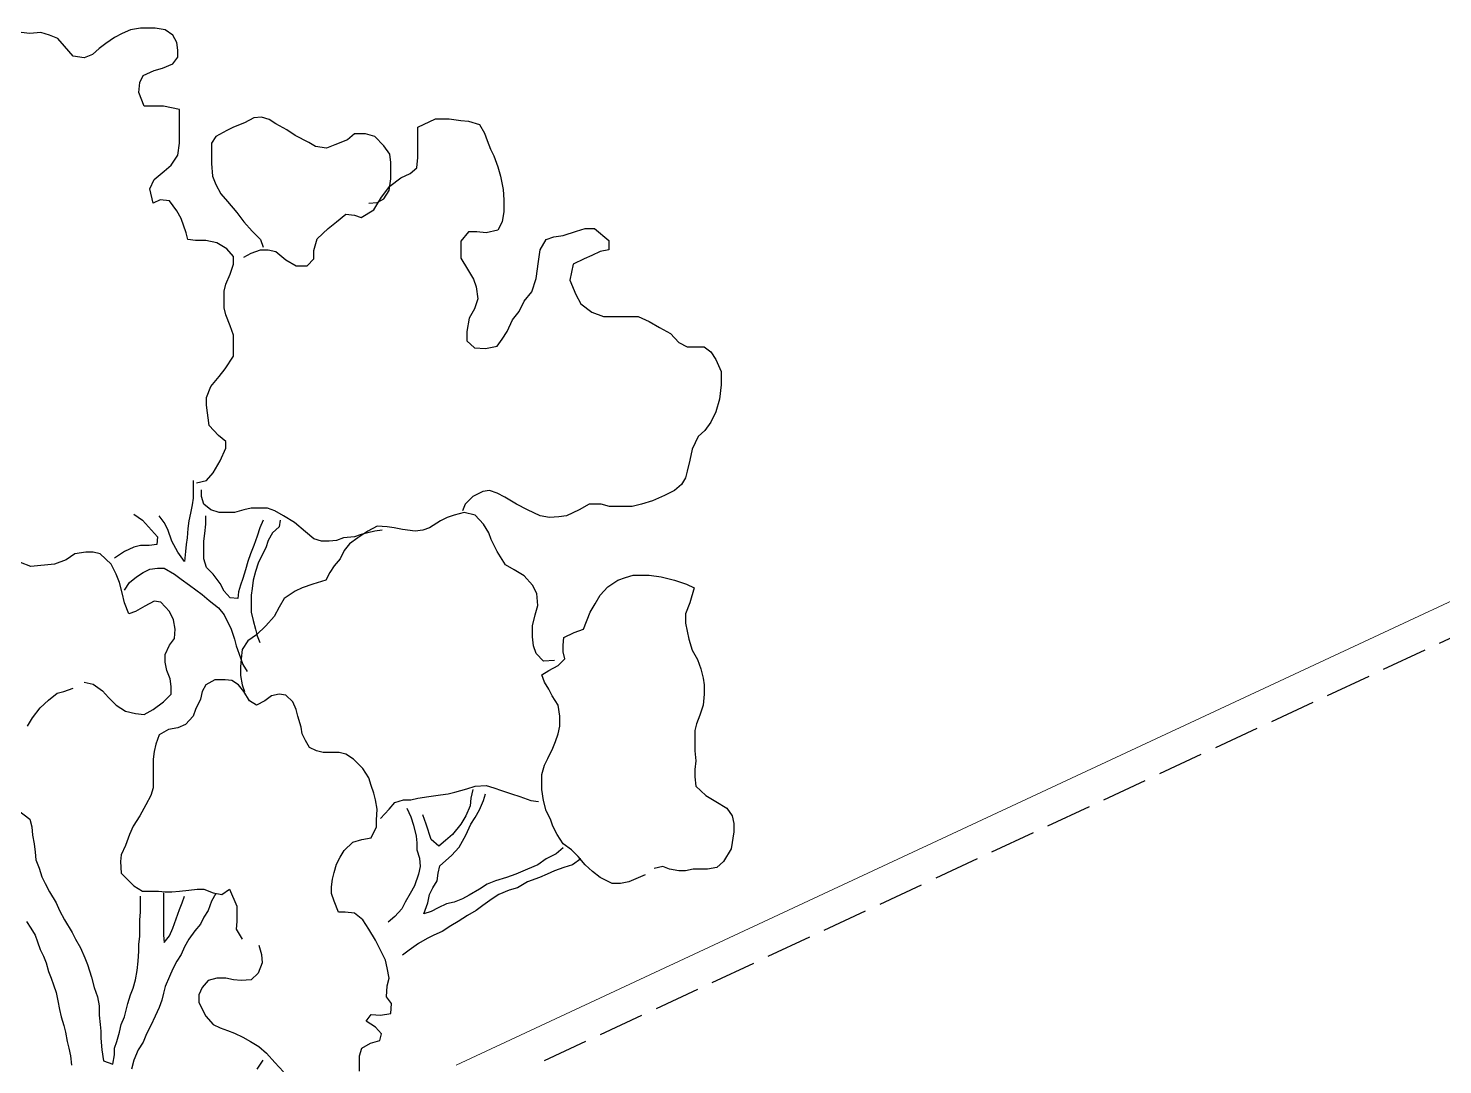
# Model space of a CAD drawing. Header units: millimetres. Extents: x 0 to 1200, y 0 to 841.
# Drawn here: x 569.4 to 631.3, y 699.7 to 745.1 of the extents above; entities that cross this region are included whole.
import ezdxf

# ---------------------------------------------------------------- set-up
doc = ezdxf.new("R2010")
doc.units = ezdxf.units.MM
doc.linetypes.add('VERDECKT2_S2', pattern=[2.7, 2, -0.7])
doc.layers.add('Standard', color=7, linetype='Continuous', lineweight=25)

msp = doc.modelspace()

# ---------------------------------------------------------------- linework, layer by layer
at = {"layer": 'Standard', "color": 7, "linetype": 'Continuous', "lineweight": -3}
for p, q in [((573.898, 744.977), (573.528, 744.828)), ((574.341, 745.051), (573.898, 744.977)), ((574.97, 745.051), (574.341, 745.051)), ((575.413, 744.977), (574.97, 745.051)), ((575.746, 744.756), (575.413, 744.977)), ((569.5, 744.828), (568.873, 744.902)), ((569.981, 744.866), (569.5, 744.828)), ((570.351, 744.756), (569.981, 744.866)), ((570.72, 744.607), (570.351, 744.756)), ((571.016, 744.275), (570.72, 744.607)), ((572.826, 744.385), (572.531, 744.164)), ((573.196, 744.643), (572.826, 744.385)), ((573.528, 744.828), (573.196, 744.643)), ((575.931, 744.423), (575.746, 744.756)), ((575.968, 744.09), (575.931, 744.423)), ((571.385, 743.831), (571.016, 744.275)), ((571.866, 743.757), (571.385, 743.831)), ((572.235, 743.906), (571.866, 743.757)), ((572.531, 744.164), (572.235, 743.906)), ((575.746, 743.498), (575.968, 743.795)), ((575.968, 743.795), (575.968, 744.09)), ((574.453, 742.981), (574.933, 743.203)), ((574.933, 743.203), (575.303, 743.314)), ((575.303, 743.314), (575.746, 743.498)), ((574.267, 742.243), (574.304, 742.684)), ((574.304, 742.684), (574.453, 742.981)), ((574.49, 741.651), (574.267, 742.243)), ((574.933, 741.651), (574.49, 741.651)), ((575.339, 741.651), (574.933, 741.651)), ((576.042, 741.503), (575.339, 741.651)), ((576.042, 741.134), (576.042, 741.503)), ((576.042, 740.69), (576.042, 741.134)), ((576.042, 740.024), (576.042, 740.69)), ((578.407, 740.726), (578.111, 740.578)), ((578.887, 740.911), (578.407, 740.726)), ((579.295, 741.134), (578.887, 740.911)), ((579.627, 741.17), (579.295, 741.134)), ((579.96, 741.059), (579.627, 741.17)), ((580.254, 740.875), (579.96, 741.059)), ((580.736, 740.616), (580.254, 740.875)), ((586.464, 740.726), (587.239, 741.095)), ((586.464, 740.319), (586.464, 740.726)), ((587.239, 741.095), (587.831, 741.095)), ((587.831, 741.095), (588.349, 741.023)), ((588.349, 741.023), (588.682, 740.985)), ((588.682, 740.985), (589.161, 740.839)), ((589.161, 740.839), (589.384, 740.468)), ((575.968, 739.507), (576.042, 740.024)), ((577.631, 740.319), (577.446, 740.024)), ((577.446, 740.024), (577.446, 739.655)), ((578.111, 740.578), (577.631, 740.319)), ((581.105, 740.357), (580.736, 740.616)), ((581.697, 740.063), (581.105, 740.357)), ((581.992, 739.876), (581.697, 740.063)), ((583.396, 740.173), (582.842, 739.95)), ((583.692, 740.432), (583.396, 740.173)), ((584.173, 740.432), (583.692, 740.432)), ((584.579, 740.319), (584.173, 740.432)), ((584.985, 739.914), (584.579, 740.319)), ((586.464, 739.988), (586.464, 740.319)), ((589.384, 740.468), (589.494, 740.137)), ((589.494, 740.137), (589.642, 739.766)), ((575.672, 739.064), (575.968, 739.507)), ((577.446, 739.655), (577.446, 739.138)), ((582.472, 739.802), (581.992, 739.876)), ((582.842, 739.95), (582.472, 739.802)), ((585.245, 739.545), (584.985, 739.914)), ((585.281, 739.174), (585.245, 739.545)), ((586.427, 738.953), (586.464, 739.397)), ((586.464, 739.397), (586.464, 739.988)), ((589.642, 739.766), (589.79, 739.471)), ((589.79, 739.471), (589.974, 738.989)), ((574.933, 738.436), (575.376, 738.805)), ((575.376, 738.805), (575.672, 739.064)), ((577.446, 739.138), (577.483, 738.584)), ((585.281, 738.879), (585.281, 739.174)), ((585.281, 738.472), (585.281, 738.879)), ((586.131, 738.695), (586.427, 738.953)), ((589.974, 738.989), (590.086, 738.584)), ((574.749, 738.029), (574.933, 738.436)), ((577.483, 738.584), (577.631, 738.213)), ((577.631, 738.213), (577.852, 737.808)), ((585.208, 737.954), (585.281, 738.472)), ((585.245, 738.139), (585.724, 738.51)), ((585.724, 738.51), (586.131, 738.695)), ((590.086, 738.584), (590.196, 737.993)), ((574.896, 737.401), (574.749, 738.029)), ((575.192, 737.547), (574.896, 737.401)), ((575.599, 737.511), (575.192, 737.547)), ((577.852, 737.808), (578.148, 737.475)), ((584.542, 737.106), (584.875, 737.66)), ((584.689, 737.437), (584.985, 737.585)), ((584.875, 737.66), (585.245, 738.139)), ((584.985, 737.585), (585.208, 737.954)), ((590.196, 737.993), (590.233, 737.547)), ((590.233, 737.547), (590.233, 737.032)), ((575.931, 737.068), (575.599, 737.511)), ((576.115, 736.735), (575.931, 737.068)), ((578.148, 737.475), (578.556, 736.994)), ((578.556, 736.994), (578.85, 736.586)), ((582.916, 736.586), (583.322, 736.919)), ((583.322, 736.919), (583.692, 736.883)), ((583.987, 736.771), (584.542, 737.106)), ((584.32, 737.401), (584.689, 737.437)), ((590.233, 737.032), (590.16, 736.586)), ((576.338, 736.107), (576.115, 736.735)), ((578.85, 736.586), (579.22, 736.181)), ((582.066, 735.848), (582.546, 736.292)), ((582.546, 736.292), (582.916, 736.586)), ((583.692, 736.883), (583.987, 736.771)), ((590.16, 736.586), (589.974, 736.217)), ((593.412, 736.181), (593.781, 736.292)), ((593.781, 736.292), (594.189, 736.292)), ((594.189, 736.292), (594.816, 735.774)), ((576.411, 735.812), (576.338, 736.107)), ((576.744, 735.774), (576.411, 735.812)), ((577.188, 735.774), (576.744, 735.774)), ((577.668, 735.664), (577.188, 735.774)), ((579.22, 736.181), (579.589, 735.812)), ((579.589, 735.812), (579.701, 735.479)), ((581.918, 735.331), (582.066, 735.848)), ((588.682, 736.143), (588.349, 735.738)), ((588.349, 735.738), (588.349, 735.405)), ((589.051, 736.143), (588.682, 736.143)), ((589.457, 736.107), (589.051, 736.143)), ((589.974, 736.217), (589.457, 736.107)), ((591.823, 735.367), (592.081, 735.812)), ((592.081, 735.812), (592.414, 735.923)), ((592.414, 735.923), (592.821, 735.995)), ((592.821, 735.995), (593.412, 736.181)), ((594.816, 735.774), (594.816, 735.367)), ((578.111, 735.405), (577.668, 735.664)), ((578.407, 735.072), (578.111, 735.405)), ((578.407, 734.739), (578.407, 735.072)), ((578.85, 735.036), (579.183, 735.221)), ((579.183, 735.221), (579.589, 735.367)), ((579.589, 735.367), (579.922, 735.367)), ((579.922, 735.367), (580.254, 735.293)), ((580.254, 735.293), (580.699, 734.926)), ((581.918, 734.962), (581.918, 735.331)), ((588.349, 735.405), (588.349, 734.998)), ((591.748, 734.852), (591.823, 735.367)), ((594.077, 735.108), (593.744, 734.962)), ((594.446, 735.293), (594.077, 735.108)), ((594.816, 735.367), (594.446, 735.293)), ((578.26, 734.296), (578.407, 734.739)), ((580.699, 734.926), (581.142, 734.665)), ((581.142, 734.665), (581.622, 734.665)), ((581.622, 734.665), (581.918, 734.962)), ((588.349, 734.998), (588.645, 734.516)), ((588.645, 734.516), (588.903, 734.075)), ((591.638, 734.111), (591.748, 734.852)), ((593.264, 734.739), (593.116, 734.037)), ((593.744, 734.962), (593.264, 734.739)), ((578, 733.558), (578.074, 733.853)), ((578.074, 733.853), (578.26, 734.296)), ((588.903, 734.075), (589.014, 733.742)), ((591.453, 733.52), (591.638, 734.111)), ((593.116, 734.037), (593.375, 733.409)), ((578, 733.261), (578, 733.558)), ((578, 732.818), (578, 733.261)), ((589.088, 733.225), (588.94, 732.782)), ((589.014, 733.742), (589.088, 733.225)), ((591.121, 733.112), (591.453, 733.52)), ((593.375, 733.409), (593.597, 733.002)), ((578.074, 732.523), (578, 732.818)), ((588.94, 732.782), (588.718, 732.374)), ((590.603, 732.3), (590.899, 732.671)), ((590.899, 732.671), (591.121, 733.112)), ((593.597, 733.002), (594.077, 732.633)), ((594.077, 732.633), (594.595, 732.449)), ((578.26, 732.041), (578.074, 732.523)), ((578.407, 731.634), (578.26, 732.041)), ((588.718, 732.374), (588.607, 731.783)), ((590.382, 731.783), (590.603, 732.3)), ((594.595, 732.449), (595.111, 732.449)), ((595.111, 732.449), (595.63, 732.449)), ((595.63, 732.449), (596.11, 732.449)), ((596.11, 732.449), (596.589, 732.226)), ((596.589, 732.226), (597.034, 731.969)), ((597.034, 731.969), (597.514, 731.708)), ((578.407, 731.155), (578.407, 731.634)), ((588.607, 731.783), (588.607, 731.375)), ((588.607, 731.375), (588.94, 731.081)), ((589.937, 731.155), (590.16, 731.45)), ((590.16, 731.45), (590.382, 731.783)), ((597.514, 731.708), (597.884, 731.303)), ((578.407, 730.712), (578.407, 731.155)), ((588.94, 731.081), (589.421, 731.045)), ((589.421, 731.045), (589.937, 731.155)), ((597.884, 731.303), (598.253, 731.119)), ((598.253, 731.119), (598.549, 731.119)), ((598.549, 731.119), (598.992, 731.119)), ((598.992, 731.119), (599.288, 730.896)), ((599.288, 730.896), (599.51, 730.563)), ((577.779, 729.825), (578.037, 730.156)), ((578.037, 730.156), (578.407, 730.712)), ((599.51, 730.563), (599.731, 730.046)), ((577.409, 729.38), (577.779, 729.825)), ((599.731, 730.046), (599.731, 729.454)), ((577.225, 728.9), (577.409, 729.38)), ((577.225, 728.567), (577.225, 728.9)), ((599.731, 729.454), (599.657, 728.826)), ((577.335, 727.681), (577.225, 728.567)), ((599.51, 728.273), (599.288, 727.827)), ((599.657, 728.826), (599.51, 728.273)), ((577.742, 727.238), (577.335, 727.681)), ((599.288, 727.827), (599.029, 727.46)), ((578.074, 726.979), (577.742, 727.238)), ((598.734, 727.199), (598.475, 726.646)), ((599.029, 727.46), (598.734, 727.199)), ((577.816, 726.128), (578.074, 726.684)), ((578.074, 726.684), (578.074, 726.979)), ((598.475, 726.646), (598.365, 726.167)), ((577.521, 725.611), (577.816, 726.128)), ((598.365, 726.167), (598.253, 725.685)), ((576.633, 725.278), (576.633, 724.945)), ((576.781, 725.168), (577.225, 725.278)), ((577.225, 725.278), (577.521, 725.611)), ((598.179, 725.39), (597.994, 725.093)), ((598.253, 725.685), (598.179, 725.39)), ((576.633, 724.945), (576.633, 724.504)), ((577.003, 724.576), (577.003, 724.871)), ((577.113, 724.243), (577.003, 724.576)), ((588.866, 724.576), (588.533, 724.243)), ((589.309, 724.799), (588.866, 724.576)), ((589.605, 724.835), (589.309, 724.799)), ((589.937, 724.724), (589.605, 724.835)), ((590.27, 724.54), (589.937, 724.724)), ((590.788, 724.243), (590.27, 724.54)), ((597.255, 724.614), (596.738, 724.391)), ((597.699, 724.835), (597.255, 724.614)), ((597.994, 725.093), (597.699, 724.835)), ((576.596, 724.207), (576.522, 723.838)), ((576.633, 724.504), (576.596, 724.207)), ((577.409, 723.984), (577.113, 724.243)), ((577.779, 723.874), (577.409, 723.984)), ((578.85, 723.984), (578.444, 723.874)), ((579.183, 724.058), (578.85, 723.984)), ((579.552, 724.058), (579.183, 724.058)), ((579.885, 724.058), (579.552, 724.058)), ((580.217, 723.948), (579.885, 724.058)), ((580.587, 723.728), (580.217, 723.948)), ((588.533, 724.243), (588.422, 723.948)), ((591.268, 723.984), (590.788, 724.243)), ((591.823, 723.728), (591.268, 723.984)), ((593.523, 723.984), (592.968, 723.728)), ((593.966, 724.243), (593.523, 723.984)), ((594.483, 724.243), (593.966, 724.243)), ((594.853, 724.133), (594.483, 724.243)), ((595.26, 724.133), (594.853, 724.133)), ((595.85, 724.133), (595.26, 724.133)), ((596.257, 724.243), (595.85, 724.133)), ((596.738, 724.391), (596.257, 724.243)), ((574.047, 723.8), (574.416, 723.541)), ((574.416, 723.541), (574.823, 723.098)), ((575.376, 723.431), (575.155, 723.728)), ((575.525, 723.136), (575.376, 723.431)), ((576.448, 723.505), (576.411, 723.172)), ((576.522, 723.838), (576.448, 723.505)), ((577.15, 722.951), (577.188, 723.356)), ((577.188, 723.356), (577.188, 723.728)), ((578.148, 723.874), (577.779, 723.874)), ((578.444, 723.874), (578.148, 723.874)), ((579.701, 723.541), (579.552, 723.208)), ((580.44, 723.541), (580.403, 723.246)), ((581.068, 723.431), (580.587, 723.728)), ((581.549, 723.026), (581.068, 723.431)), ((587.462, 723.505), (586.981, 723.208)), ((587.757, 723.653), (587.462, 723.505)), ((588.053, 723.764), (587.757, 723.653)), ((588.496, 723.874), (588.053, 723.764)), ((588.978, 723.764), (588.496, 723.874)), ((589.347, 723.356), (588.978, 723.764)), ((589.568, 722.987), (589.347, 723.356)), ((592.229, 723.653), (591.823, 723.728)), ((592.636, 723.689), (592.229, 723.653)), ((592.968, 723.728), (592.636, 723.689)), ((574.823, 723.098), (575.08, 722.803)), ((575.08, 722.803), (575.043, 722.47)), ((575.709, 722.616), (575.525, 723.136)), ((576.374, 722.765), (576.338, 722.47)), ((576.411, 723.172), (576.374, 722.765)), ((577.113, 722.616), (577.15, 722.951)), ((579.442, 722.839), (579.295, 722.434)), ((579.552, 723.208), (579.442, 722.839)), ((580.107, 722.987), (579.922, 722.654)), ((580.403, 723.246), (580.107, 722.987)), ((581.918, 722.729), (581.549, 723.026)), ((582.251, 722.616), (581.918, 722.729)), ((583.211, 722.765), (582.916, 722.654)), ((583.692, 722.803), (583.211, 722.765)), ((583.84, 722.765), (583.471, 722.506)), ((583.987, 722.913), (583.692, 722.803)), ((584.283, 723.062), (583.84, 722.765)), ((584.283, 722.987), (583.987, 722.913)), ((584.689, 723.282), (584.283, 723.062)), ((584.579, 723.062), (584.283, 722.987)), ((584.912, 723.098), (584.579, 723.062)), ((585.133, 723.246), (584.689, 723.282)), ((585.428, 723.208), (585.133, 723.246)), ((585.798, 723.136), (585.428, 723.208)), ((586.353, 723.062), (585.798, 723.136)), ((586.686, 723.098), (586.353, 723.062)), ((586.981, 723.208), (586.686, 723.098)), ((589.68, 722.69), (589.568, 722.987)), ((589.937, 722.175), (589.68, 722.69)), ((571.459, 722.063), (571.09, 721.804)), ((571.939, 722.137), (571.459, 722.063)), ((572.272, 722.137), (571.939, 722.137)), ((572.568, 722.063), (572.272, 722.137)), ((573.049, 721.619), (572.568, 722.063)), ((573.639, 722.175), (573.196, 721.878)), ((574.047, 722.36), (573.639, 722.175)), ((574.341, 722.434), (574.047, 722.36)), ((574.711, 722.434), (574.341, 722.434)), ((575.043, 722.47), (574.711, 722.434)), ((575.968, 722.137), (575.709, 722.616)), ((576.264, 721.73), (575.968, 722.137)), ((576.301, 722.175), (576.264, 721.73)), ((576.338, 722.47), (576.301, 722.175)), ((577.113, 722.211), (577.113, 722.616)), ((577.113, 721.842), (577.113, 722.211)), ((579.146, 722.063), (579.035, 721.73)), ((579.295, 722.434), (579.146, 722.063)), ((579.811, 722.321), (579.664, 722.027)), ((579.922, 722.654), (579.811, 722.321)), ((582.583, 722.616), (582.251, 722.616)), ((582.916, 722.654), (582.583, 722.616)), ((583.248, 722.211), (583.063, 721.842)), ((583.471, 722.506), (583.248, 722.211)), ((590.307, 721.583), (589.937, 722.175)), ((569.538, 721.509), (569.093, 721.694)), ((570.571, 721.619), (569.538, 721.509)), ((571.09, 721.804), (570.571, 721.619)), ((573.27, 721.176), (573.049, 721.619)), ((577.225, 721.473), (577.113, 721.842)), ((577.521, 721.176), (577.225, 721.473)), ((579.035, 721.73), (578.925, 721.361)), ((579.478, 721.658), (579.368, 721.286)), ((579.664, 722.027), (579.478, 721.658)), ((582.805, 721.547), (582.62, 721.25)), ((583.063, 721.842), (582.805, 721.547)), ((590.676, 721.361), (590.307, 721.583)), ((573.418, 720.807), (573.27, 721.176)), ((573.861, 720.807), (574.157, 721.066)), ((574.157, 721.066), (574.453, 721.25)), ((574.453, 721.25), (574.749, 721.399)), ((574.749, 721.399), (575.08, 721.435)), ((575.08, 721.435), (575.376, 721.435)), ((575.376, 721.435), (575.82, 721.176)), ((575.82, 721.176), (576.115, 720.956)), ((576.115, 720.956), (576.486, 720.697)), ((577.816, 720.771), (577.521, 721.176)), ((578.813, 720.992), (578.703, 720.697)), ((578.925, 721.361), (578.813, 720.992)), ((579.258, 720.917), (579.22, 720.548)), ((579.368, 721.286), (579.258, 720.917)), ((582.436, 720.917), (581.881, 720.733)), ((582.62, 721.25), (582.436, 720.917)), ((591.121, 721.102), (590.676, 721.361)), ((591.49, 720.697), (591.121, 721.102)), ((594.779, 720.623), (595.222, 720.917)), ((595.222, 720.917), (595.555, 721.028)), ((595.555, 721.028), (595.887, 721.138)), ((595.887, 721.138), (596.295, 721.138)), ((596.295, 721.138), (596.589, 721.138)), ((596.589, 721.138), (597.108, 721.066)), ((597.108, 721.066), (597.699, 720.917)), ((597.699, 720.917), (598.216, 720.733)), ((573.528, 720.364), (573.418, 720.807)), ((573.639, 719.921), (573.528, 720.364)), ((573.639, 720.474), (573.861, 720.807)), ((576.486, 720.697), (577.04, 720.29)), ((577.04, 720.29), (577.335, 720.031)), ((578, 720.436), (577.816, 720.771)), ((578.26, 720.141), (578, 720.436)), ((578.629, 720.4), (578.592, 720.105)), ((578.703, 720.697), (578.629, 720.4)), ((579.22, 720.548), (579.183, 720.251)), ((579.183, 720.251), (579.183, 719.957)), ((581.105, 720.436), (580.624, 720.105)), ((581.401, 720.584), (581.105, 720.436)), ((581.881, 720.733), (581.401, 720.584)), ((591.674, 720.326), (591.49, 720.697)), ((591.711, 719.808), (591.674, 720.326)), ((594.225, 719.882), (594.446, 720.251)), ((594.446, 720.251), (594.779, 720.623)), ((598.216, 720.733), (598.549, 720.584)), ((598.549, 720.584), (598.365, 719.921)), ((573.824, 719.439), (573.639, 719.921)), ((574.527, 719.772), (574.12, 719.549)), ((574.933, 719.995), (574.527, 719.772)), ((575.229, 719.957), (574.933, 719.995)), ((575.599, 719.549), (575.229, 719.957)), ((577.335, 720.031), (577.742, 719.698)), ((577.742, 719.698), (578, 719.403)), ((578.592, 720.105), (578.26, 720.141)), ((579.183, 719.957), (579.183, 719.513)), ((580.403, 719.734), (580.181, 719.329)), ((580.624, 720.105), (580.403, 719.734)), ((591.601, 719.403), (591.711, 719.808)), ((594.003, 719.513), (594.225, 719.882)), ((598.365, 719.921), (598.179, 719.439)), ((574.12, 719.549), (573.824, 719.439)), ((575.782, 719.18), (575.599, 719.549)), ((575.857, 718.773), (575.782, 719.18)), ((578, 719.403), (578.296, 718.773)), ((579.183, 719.513), (579.258, 719.144)), ((579.258, 719.144), (579.368, 718.773)), ((580.181, 719.329), (579.811, 718.922)), ((591.49, 718.922), (591.601, 719.403)), ((593.707, 718.773), (594.003, 719.513)), ((598.179, 719.439), (598.179, 719.032)), ((598.179, 719.032), (598.327, 718.33)), ((575.599, 718.071), (575.82, 718.368)), ((575.82, 718.368), (575.857, 718.773)), ((578.296, 718.773), (578.444, 718.33)), ((579.405, 718.517), (579.035, 718.256)), ((579.368, 718.773), (579.442, 718.478)), ((579.811, 718.922), (579.405, 718.517)), ((579.442, 718.478), (579.552, 718.181)), ((591.49, 718.442), (591.49, 718.922)), ((591.527, 718.035), (591.49, 718.442)), ((592.821, 718.071), (592.858, 718.404)), ((592.858, 718.404), (593.301, 718.627)), ((593.301, 718.627), (593.707, 718.773)), ((575.413, 717.666), (575.599, 718.071)), ((578.444, 718.33), (578.518, 718.035)), ((578.518, 718.035), (578.703, 717.518)), ((578.776, 717.887), (578.739, 717.479)), ((579.035, 718.256), (578.776, 717.887)), ((591.638, 717.702), (591.527, 718.035)), ((592.821, 717.776), (592.821, 718.071)), ((592.894, 717.479), (592.821, 717.776)), ((598.327, 718.33), (598.475, 717.851)), ((598.475, 717.851), (598.696, 717.443)), ((575.413, 717.333), (575.413, 717.666)), ((575.488, 716.964), (575.413, 717.333)), ((578.703, 717.518), (578.813, 717.223)), ((578.739, 717.479), (578.703, 717.11)), ((578.703, 717.11), (578.703, 716.741)), ((578.813, 717.223), (578.999, 716.926)), ((591.971, 717.369), (591.638, 717.702)), ((592.45, 717.405), (591.971, 717.369)), ((592.192, 716.964), (592.599, 717.185)), ((592.599, 717.185), (592.894, 717.479)), ((598.696, 717.443), (598.844, 717.038)), ((575.635, 716.593), (575.488, 716.964)), ((575.672, 716.262), (575.635, 716.593)), ((577.594, 716.557), (577.188, 716.336)), ((578.037, 716.557), (577.594, 716.557)), ((578.333, 716.519), (578.037, 716.557)), ((578.629, 716.336), (578.333, 716.519)), ((578.703, 716.741), (578.776, 716.336)), ((591.897, 716.777), (592.192, 716.964)), ((592.007, 716.447), (591.897, 716.777)), ((598.844, 717.038), (598.955, 716.631)), ((598.955, 716.631), (598.992, 716.336)), ((570.314, 715.67), (570.683, 715.965)), ((570.683, 715.965), (570.979, 716.039)), ((570.979, 716.039), (571.385, 716.188)), ((571.866, 716.447), (572.272, 716.372)), ((572.272, 716.372), (572.679, 716.075)), ((572.679, 716.075), (572.937, 715.781)), ((575.339, 715.596), (575.672, 715.927)), ((575.672, 715.927), (575.672, 716.262)), ((577.04, 716.039), (576.966, 715.706)), ((577.188, 716.336), (577.04, 716.039)), ((578.85, 716.039), (578.629, 716.336)), ((578.776, 716.336), (578.887, 716.039)), ((579.109, 715.632), (578.85, 716.039)), ((580.403, 715.927), (580.07, 715.855)), ((580.699, 715.891), (580.403, 715.927)), ((580.993, 715.596), (580.699, 715.891)), ((592.192, 716.15), (592.007, 716.447)), ((592.34, 715.855), (592.192, 716.15)), ((598.992, 715.927), (598.955, 715.448)), ((598.992, 716.336), (598.992, 715.927)), ((569.612, 714.894), (569.944, 715.337)), ((569.944, 715.337), (570.314, 715.67)), ((572.937, 715.781), (573.27, 715.448)), ((573.27, 715.448), (573.676, 715.189)), ((574.49, 715.04), (574.896, 715.263)), ((574.896, 715.263), (575.339, 715.596)), ((576.744, 715.263), (576.633, 714.968)), ((576.966, 715.706), (576.744, 715.263)), ((579.405, 715.448), (579.109, 715.632)), ((579.774, 715.632), (579.405, 715.448)), ((580.07, 715.855), (579.774, 715.632)), ((581.142, 715.263), (580.993, 715.596)), ((581.216, 714.968), (581.142, 715.263)), ((592.599, 715.448), (592.34, 715.855)), ((592.673, 714.968), (592.599, 715.448)), ((598.955, 715.448), (598.808, 715.004)), ((569.389, 714.523), (569.612, 714.894)), ((573.676, 715.189), (574.12, 715.079)), ((574.12, 715.079), (574.49, 715.04)), ((576.633, 714.968), (576.301, 714.597)), ((581.364, 714.487), (581.216, 714.968)), ((592.673, 714.523), (592.673, 714.968)), ((598.66, 714.635), (598.586, 714.338)), ((598.808, 715.004), (598.66, 714.635)), ((575.155, 714.154), (575.007, 713.747)), ((575.562, 714.377), (575.155, 714.154)), ((575.968, 714.449), (575.562, 714.377)), ((576.301, 714.597), (575.968, 714.449)), ((581.401, 714.192), (581.364, 714.487)), ((581.549, 713.895), (581.401, 714.192)), ((592.488, 713.859), (592.599, 714.192)), ((592.599, 714.192), (592.673, 714.523)), ((598.586, 714.338), (598.586, 713.933)), ((574.933, 713.416), (574.896, 713.083)), ((575.007, 713.747), (574.933, 713.416)), ((581.733, 713.6), (581.549, 713.895)), ((582.028, 713.452), (581.733, 713.6)), ((582.324, 713.378), (582.028, 713.452)), ((592.155, 713.119), (592.377, 713.562)), ((592.377, 713.562), (592.488, 713.859)), ((598.586, 713.933), (598.586, 713.452)), ((598.586, 713.452), (598.623, 713.009)), ((574.896, 713.083), (574.896, 712.714)), ((582.62, 713.378), (582.324, 713.378)), ((583.027, 713.378), (582.62, 713.378)), ((583.322, 713.306), (583.027, 713.378)), ((583.655, 713.083), (583.322, 713.306)), ((584.061, 712.676), (583.655, 713.083)), ((591.897, 712.417), (592.007, 712.824)), ((592.007, 712.824), (592.155, 713.119)), ((598.623, 713.009), (598.586, 712.64)), ((574.896, 712.714), (574.896, 712.268)), ((574.896, 712.268), (574.896, 711.827)), ((584.32, 712.268), (584.061, 712.676)), ((584.431, 711.938), (584.32, 712.268)), ((591.897, 712.122), (591.897, 712.417)), ((598.586, 712.64), (598.586, 712.307)), ((598.586, 712.307), (598.623, 711.899)), ((567.948, 711.641), (569.5, 710.459)), ((574.896, 711.827), (574.786, 711.492)), ((584.542, 711.605), (584.431, 711.938)), ((584.616, 711.308), (584.542, 711.605)), ((587.462, 711.53), (587.794, 711.566)), ((587.794, 711.566), (588.09, 711.641)), ((588.09, 711.641), (588.607, 711.789)), ((588.607, 711.789), (588.978, 711.899)), ((588.866, 711.753), (588.792, 711.382)), ((588.978, 711.899), (589.457, 711.938)), ((589.347, 711.272), (589.421, 711.566)), ((589.457, 711.938), (589.79, 711.827)), ((589.79, 711.827), (590.123, 711.715)), ((590.123, 711.715), (590.566, 711.566)), ((590.566, 711.566), (590.935, 711.456)), ((591.897, 711.753), (591.897, 712.122)), ((591.971, 711.272), (591.897, 711.753)), ((598.623, 711.899), (599.067, 711.492)), ((574.564, 711.087), (574.304, 710.606)), ((574.786, 711.492), (574.564, 711.087)), ((584.689, 710.903), (584.616, 711.308)), ((585.208, 710.903), (585.465, 711.197)), ((585.465, 711.197), (585.835, 711.308)), ((585.835, 711.308), (586.168, 711.308)), ((585.984, 710.939), (586.168, 710.57)), ((586.168, 711.308), (586.464, 711.382)), ((586.464, 711.382), (586.944, 711.456)), ((586.944, 711.456), (587.462, 711.53)), ((588.755, 711.051), (588.57, 710.606)), ((588.792, 711.382), (588.755, 711.051)), ((589.161, 710.864), (589.347, 711.272)), ((590.935, 711.456), (591.415, 711.272)), ((591.415, 711.272), (591.748, 711.236)), ((592.081, 710.828), (591.971, 711.272)), ((599.067, 711.492), (599.51, 711.236)), ((599.51, 711.236), (599.99, 710.939)), ((599.99, 710.939), (600.212, 710.606)), ((569.5, 710.459), (569.575, 710.126)), ((574.304, 710.606), (574.009, 710.162)), ((584.653, 710.421), (584.689, 710.903)), ((584.653, 710.126), (584.653, 710.421)), ((584.838, 710.495), (585.208, 710.903)), ((586.168, 710.57), (586.279, 710.201)), ((586.833, 710.237), (586.686, 710.644)), ((588.57, 710.606), (588.349, 710.237)), ((588.792, 710.237), (588.978, 710.534)), ((588.978, 710.534), (589.161, 710.864)), ((592.266, 710.459), (592.081, 710.828)), ((592.377, 710.162), (592.266, 710.459)), ((600.212, 710.606), (600.286, 710.275)), ((569.575, 710.126), (569.612, 709.757)), ((569.612, 709.757), (569.685, 709.386)), ((573.861, 709.793), (573.676, 709.312)), ((574.009, 710.162), (573.861, 709.793)), ((584.431, 709.647), (584.653, 710.126)), ((586.279, 710.201), (586.39, 709.719)), ((586.39, 709.719), (586.427, 709.424)), ((587.055, 709.573), (586.833, 710.237)), ((587.979, 709.793), (587.683, 709.535)), ((588.349, 710.237), (587.979, 709.793)), ((588.274, 709.238), (588.57, 709.757)), ((588.57, 709.757), (588.792, 710.237)), ((592.562, 709.793), (592.377, 710.162)), ((592.821, 709.386), (592.562, 709.793)), ((600.286, 709.904), (600.175, 709.166)), ((600.286, 710.275), (600.286, 709.904)), ((569.685, 709.386), (569.722, 709.017)), ((573.676, 709.312), (573.492, 708.907)), ((583.063, 708.797), (583.248, 709.091)), ((583.248, 709.091), (583.618, 709.46)), ((583.618, 709.46), (584.024, 709.573)), ((584.024, 709.573), (584.431, 709.647)), ((586.427, 709.424), (586.427, 709.127)), ((586.427, 709.127), (586.537, 708.758)), ((587.388, 709.276), (587.055, 709.573)), ((587.683, 709.535), (587.388, 709.276)), ((587.943, 708.871), (588.274, 709.238)), ((592.821, 709.202), (592.525, 708.943)), ((593.19, 709.127), (592.821, 709.386)), ((593.485, 708.833), (593.19, 709.127)), ((600.175, 709.166), (599.843, 708.61)), ((569.722, 709.017), (569.759, 708.684)), ((569.759, 708.684), (569.907, 708.315)), ((573.492, 708.907), (573.455, 708.61)), ((573.455, 708.61), (573.492, 708.095)), ((582.805, 708.131), (582.916, 708.5)), ((582.916, 708.5), (583.063, 708.797)), ((586.537, 708.758), (586.575, 708.389)), ((587.425, 708.425), (587.943, 708.871)), ((591.711, 708.464), (591.268, 708.279)), ((592.081, 708.722), (591.711, 708.464)), ((592.525, 708.943), (592.081, 708.722)), ((593.227, 708.464), (592.858, 708.351)), ((593.597, 708.722), (593.227, 708.464)), ((593.781, 708.464), (593.485, 708.833)), ((594.114, 708.169), (593.781, 708.464)), ((599.843, 708.61), (599.547, 708.351)), ((569.907, 708.315), (570.018, 707.946)), ((570.018, 707.946), (570.165, 707.649)), ((573.492, 708.095), (574.047, 707.539)), ((582.694, 707.503), (582.732, 707.834)), ((582.732, 707.834), (582.805, 708.131)), ((586.5, 708.056), (586.316, 707.539)), ((586.575, 708.389), (586.5, 708.056)), ((587.314, 707.759), (587.351, 708.095)), ((587.351, 708.095), (587.425, 708.425)), ((590.344, 707.908), (589.864, 707.759)), ((590.751, 708.056), (590.344, 707.908)), ((591.268, 708.279), (590.751, 708.056)), ((591.786, 707.908), (591.268, 707.723)), ((592.119, 708.056), (591.786, 707.908)), ((592.45, 708.205), (592.119, 708.056)), ((592.858, 708.351), (592.45, 708.205)), ((594.446, 707.908), (594.114, 708.169)), ((594.964, 707.649), (594.446, 707.908)), ((596.406, 708.02), (595.703, 707.723)), ((597.181, 708.389), (596.801, 708.308)), ((597.477, 708.279), (597.181, 708.389)), ((597.884, 708.205), (597.477, 708.279)), ((598.179, 708.205), (597.884, 708.205)), ((598.512, 708.279), (598.179, 708.205)), ((598.844, 708.279), (598.512, 708.279)), ((599.14, 708.279), (598.844, 708.279)), ((599.547, 708.351), (599.14, 708.279)), ((570.165, 707.649), (570.351, 707.28)), ((570.351, 707.28), (570.646, 706.801)), ((574.047, 707.539), (574.416, 707.318)), ((574.416, 707.318), (574.823, 707.318)), ((574.823, 707.318), (575.118, 707.318)), ((575.118, 707.318), (575.413, 707.28)), ((575.339, 707.244), (575.339, 706.873)), ((575.413, 707.28), (575.709, 707.28)), ((575.709, 707.28), (576.042, 707.318)), ((576.042, 707.318), (576.448, 707.354)), ((576.448, 707.354), (576.817, 707.393)), ((576.817, 707.393), (577.113, 707.393)), ((577.113, 707.393), (577.521, 707.244)), ((577.521, 707.244), (577.89, 707.17)), ((577.89, 707.17), (578.223, 707.393)), ((578.223, 707.393), (578.556, 706.652)), ((582.694, 707.206), (582.694, 707.503)), ((586.316, 707.539), (586.131, 707.206)), ((586.981, 707.17), (587.129, 707.465)), ((587.129, 707.465), (587.314, 707.759)), ((589.161, 707.393), (588.718, 707.132)), ((589.494, 707.613), (589.161, 707.393)), ((589.864, 707.759), (589.494, 707.613)), ((590.456, 707.354), (590.011, 707.17)), ((590.825, 707.465), (590.456, 707.354)), ((591.268, 707.723), (590.825, 707.465)), ((595.334, 707.649), (594.964, 707.649)), ((595.703, 707.723), (595.334, 707.649)), ((570.646, 706.801), (570.794, 706.468)), ((574.341, 706.801), (574.341, 707.096)), ((574.341, 706.394), (574.341, 706.801)), ((575.339, 706.873), (575.339, 706.542)), ((576.042, 706.504), (576.153, 706.801)), ((576.153, 706.801), (576.264, 707.096)), ((577.446, 706.873), (577.298, 706.468)), ((577.631, 707.206), (577.446, 706.873)), ((578.556, 706.652), (578.556, 706.319)), ((582.805, 706.873), (582.694, 707.206)), ((582.99, 706.394), (582.805, 706.873)), ((585.91, 706.837), (585.761, 706.542)), ((586.131, 707.206), (585.91, 706.837)), ((586.723, 706.319), (586.908, 706.801)), ((586.908, 706.801), (586.981, 707.17)), ((587.72, 706.763), (587.351, 706.578)), ((588.053, 706.837), (587.72, 706.763)), ((588.422, 706.983), (588.053, 706.837)), ((588.718, 707.132), (588.422, 706.983)), ((589.309, 706.688), (589.014, 706.468)), ((589.717, 706.983), (589.309, 706.688)), ((590.011, 707.17), (589.717, 706.983)), ((569.353, 705.986), (569.538, 705.692)), ((570.794, 706.468), (571.016, 706.061)), ((571.016, 706.061), (571.348, 705.505)), ((574.304, 706.061), (574.341, 706.394)), ((574.304, 705.692), (574.304, 706.061)), ((575.339, 706.542), (575.339, 706.097)), ((575.339, 706.097), (575.339, 705.766)), ((575.746, 705.692), (575.894, 706.097)), ((575.894, 706.097), (576.042, 706.504)), ((577.113, 706.171), (576.966, 705.876)), ((577.298, 706.468), (577.113, 706.171)), ((578.556, 705.986), (578.518, 705.653)), ((578.556, 706.319), (578.556, 705.986)), ((583.285, 706.394), (582.99, 706.394)), ((583.692, 706.355), (583.285, 706.394)), ((584.061, 706.061), (583.692, 706.355)), ((584.32, 705.653), (584.061, 706.061)), ((585.465, 706.209), (585.171, 705.95)), ((585.761, 706.542), (585.465, 706.209)), ((587.055, 706.43), (586.723, 706.319)), ((587.351, 706.578), (587.055, 706.43)), ((588.238, 705.986), (587.905, 705.802)), ((588.645, 706.245), (588.238, 705.986)), ((589.014, 706.468), (588.645, 706.245)), ((569.538, 705.692), (569.722, 705.395)), ((569.722, 705.395), (569.832, 705.1)), ((571.348, 705.505), (571.496, 705.21)), ((574.304, 705.323), (574.304, 705.692)), ((575.339, 705.766), (575.339, 705.395)), ((575.339, 705.395), (575.376, 705.064)), ((575.376, 705.064), (575.599, 705.359)), ((575.599, 705.359), (575.746, 705.692)), ((576.707, 705.579), (576.448, 705.21)), ((576.966, 705.876), (576.707, 705.579)), ((578.518, 705.653), (578.776, 705.21)), ((584.616, 705.174), (584.32, 705.653)), ((587.166, 705.395), (586.87, 705.248)), ((587.535, 705.543), (587.166, 705.395)), ((587.905, 705.802), (587.535, 705.543)), ((569.832, 705.1), (569.944, 704.767)), ((569.944, 704.767), (570.092, 704.472)), ((571.496, 705.21), (571.718, 704.841)), ((571.718, 704.841), (571.902, 704.398)), ((574.267, 704.99), (574.304, 705.323)), ((574.267, 704.693), (574.267, 704.99)), ((576.264, 704.877), (576.115, 704.546)), ((576.448, 705.21), (576.264, 704.877)), ((579.515, 704.951), (579.627, 704.546)), ((584.912, 704.582), (584.616, 705.174)), ((586.5, 705.026), (586.094, 704.731)), ((586.87, 705.248), (586.5, 705.026)), ((570.092, 704.472), (570.202, 704.175)), ((570.202, 704.175), (570.314, 703.806)), ((571.902, 704.398), (572.014, 704.101)), ((574.194, 703.844), (574.231, 704.249)), ((574.231, 704.249), (574.267, 704.693)), ((575.931, 704.249), (575.746, 703.916)), ((576.115, 704.546), (575.931, 704.249)), ((579.664, 704.175), (579.478, 703.732)), ((579.627, 704.546), (579.664, 704.175)), ((585.059, 704.288), (584.912, 704.582)), ((585.133, 703.955), (585.059, 704.288)), ((586.094, 704.731), (585.798, 704.508)), ((570.314, 703.806), (570.424, 703.511)), ((570.424, 703.511), (570.535, 703.214)), ((572.014, 704.101), (572.198, 703.547)), ((572.198, 703.547), (572.31, 703.104)), ((574.12, 703.437), (574.194, 703.844)), ((575.599, 703.586), (575.413, 703.14)), ((575.746, 703.916), (575.599, 703.586)), ((577.668, 703.511), (577.298, 703.399)), ((578.074, 703.511), (577.668, 703.511)), ((578.407, 703.437), (578.074, 703.511)), ((579.478, 703.732), (579.183, 703.437)), ((585.208, 703.511), (585.133, 703.955)), ((585.133, 703.178), (585.208, 703.511)), ((570.535, 703.214), (570.646, 702.884)), ((570.646, 702.884), (570.72, 702.512)), ((572.31, 703.104), (572.457, 702.697)), ((573.898, 702.771), (574.009, 703.068)), ((574.009, 703.068), (574.12, 703.437)), ((575.413, 703.14), (575.339, 702.845)), ((577.04, 703.104), (576.892, 702.771)), ((577.298, 703.399), (577.04, 703.104)), ((578.739, 703.399), (578.407, 703.437)), ((579.183, 703.437), (578.739, 703.399)), ((585.096, 702.697), (585.133, 703.178)), ((570.72, 702.512), (570.794, 702.143)), ((572.457, 702.697), (572.531, 702.292)), ((572.531, 702.292), (572.531, 701.885)), ((573.714, 702.107), (573.788, 702.402)), ((573.788, 702.402), (573.898, 702.771)), ((575.266, 702.548), (575.155, 702.218)), ((575.339, 702.845), (575.266, 702.548)), ((576.892, 702.771), (576.892, 702.438)), ((576.892, 702.438), (577.188, 701.846)), ((585.318, 702.402), (585.096, 702.697)), ((585.281, 701.959), (585.318, 702.402)), ((570.794, 702.143), (570.867, 701.81)), ((570.867, 701.81), (570.979, 701.441)), ((572.531, 701.885), (572.568, 701.477)), ((573.492, 701.477), (573.639, 701.81)), ((573.639, 701.81), (573.714, 702.107)), ((574.97, 701.846), (574.786, 701.441)), ((575.155, 702.218), (574.97, 701.846)), ((577.188, 701.846), (577.521, 701.477)), ((584.21, 701.626), (584.431, 701.921)), ((584.431, 701.921), (584.838, 701.885)), ((584.838, 701.885), (585.281, 701.959)), ((570.979, 701.441), (571.053, 701.144)), ((571.053, 701.144), (571.127, 700.739)), ((572.568, 701.477), (572.605, 701.183)), ((572.605, 701.183), (572.605, 700.886)), ((573.307, 700.739), (573.418, 701.144)), ((573.418, 701.144), (573.492, 701.477)), ((574.6, 701.07), (574.453, 700.703)), ((574.786, 701.441), (574.6, 701.07)), ((577.521, 701.477), (577.816, 701.331)), ((577.816, 701.331), (578.148, 701.219)), ((578.148, 701.219), (578.444, 701.108)), ((578.444, 701.108), (578.813, 700.924)), ((584.616, 701.367), (584.21, 701.626)), ((584.875, 701.07), (584.616, 701.367)), ((584.8, 700.775), (584.875, 701.07)), ((571.127, 700.739), (571.2, 700.442)), ((571.2, 700.442), (571.275, 700.112)), ((572.605, 700.886), (572.641, 700.368)), ((573.196, 700.442), (573.307, 700.739)), ((573.196, 700.148), (573.196, 700.442)), ((574.453, 700.703), (574.231, 700.368)), ((578.813, 700.924), (579.146, 700.739)), ((579.146, 700.739), (579.515, 700.517)), ((579.515, 700.517), (579.848, 700.222)), ((583.914, 700.112), (584.024, 700.442)), ((584.024, 700.442), (584.394, 700.665)), ((584.394, 700.665), (584.8, 700.775)), ((571.275, 700.112), (571.311, 699.704)), ((572.641, 700.368), (572.716, 699.889)), ((572.716, 699.889), (573.122, 699.74)), ((573.122, 699.74), (573.196, 700.148)), ((574.047, 699.927), (573.935, 699.52)), ((574.231, 700.368), (574.047, 699.927)), ((579.442, 699.52), (579.701, 699.927)), ((579.848, 700.222), (580.217, 699.815)), ((580.217, 699.815), (580.587, 699.407)), ((583.914, 699.779), (583.914, 700.112)), ((583.914, 699.446), (583.914, 699.779))]:
    msp.add_line(p, q, dxfattribs=at)
at = {"layer": 'Standard', "color": 34, "linetype": 'Continuous', "lineweight": 18}
for p, q in [((635.168, 721.631), (588.143, 699.703)), ((588.143, 699.703), (635.168, 721.631))]:
    msp.add_line(p, q, dxfattribs=at)
at = {"layer": 'Standard', "color": 255, "linetype": 'VERDECKT2_S2', "lineweight": -3}
msp.add_line((592.007, 699.901), (635.168, 720.027), dxfattribs=at)

doc.saveas('drawing.dxf')
